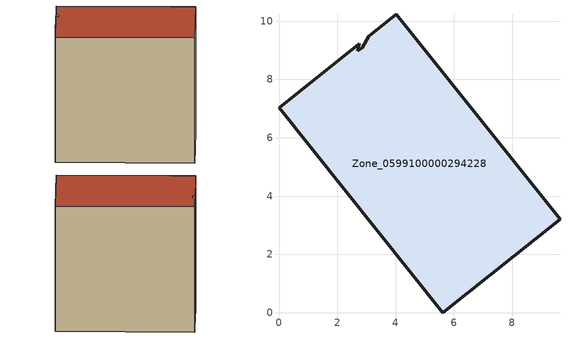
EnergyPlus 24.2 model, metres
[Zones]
Zone_0599100000294228
 floor ground (C_G): 2.86,9.09 3.07,9.48 4.02,10.23 9.64,3.21 5.62,0 0,7.02 0.52,7.44 2.75,9.22 2.7,8.99 z0
 wall outside (C_F): 5.62,0 9.64,3.21 4.02,10.23 3.07,9.48 2.86,9.09 2.7,8.99 2.75,9.22 0.52,7.44 0,7.02 5.62,0 z0:8.76
 roof outside (C_R): 3.07,9.48 2.86,9.09 2.7,8.99 2.75,9.22 0.52,7.44 0,7.02 5.62,0 9.64,3.21 4.02,10.23 z8.76
[BUILDING]
Pand.0599100000294228: North Axis=0; Terrain=City; Loads Convergence Tolerance Value=0.04; Temperature Convergence Tolerance Value=0.4; Solar Distribution=FullExterior; Maximum Number of Warmup Days=25; Minimum Number of Warmup Days=1
[Site:Location]
Rotterdam.The.Hague.AP_ZH_NLD Design_Conditions: Latitude=51.96; Longitude=4.45; Time Zone=1; Elevation=-4.5
[SITE:GROUNDTEMPERATURE:BUILDINGSURFACE]
18, 18, 18, 18, 18, 18, 18, 18, 18, 18, 18, 18
[MATERIAL] Thermal Absorptance=0.9; Solar Absorptance=0.7; Visible Absorptance=0.7
Name | Roughness | Thickness | Conductivity | Density | Specific Heat
G.TI.1975-1991 | MediumSmooth | 0.15 | 0.288461 | 540 | 1210
F.TI.1975-1991 | Rough | 0.3 | 0.230769 | 1920 | 840
R.TI.1975-1991 | MediumRough | 0.2 | 0.153846 | 1500 | 1000
[CONSTRUCTION]
C_G: G.TI.1975-1991
C_F: F.TI.1975-1991
C_R: R.TI.1975-1991
[ZONE]
Zone_0599100000294228: Type=1; Multiplier=1; Ceiling Height=Autocalculate; Volume=Autocalculate; Floor Area=autocalculate; Part of Total Floor Area=Yes
[ZONEINFILTRATION:DESIGNFLOWRATE]
Infil_Zone_0599100000294228: Zone or ZoneList or Space or SpaceList=Zone_0599100000294228; Schedule=AlwaysOn; Design Flow Rate Calculation Method=Flow/Area; Flow Rate per Floor Area=0.003; Constant Term Coefficient=1; Temperature Term Coefficient=0; Velocity Term Coefficient=0; Velocity Squared Term Coefficient=0
[HVACTEMPLATE:ZONE:IDEALLOADSAIRSYSTEM]
Zone_0599100000294228: Maximum Heating Supply Air Temperature=50; Minimum Cooling Supply Air Temperature=13; Maximum Heating Supply Air Humidity Ratio=0.0156; Minimum Cooling Supply Air Humidity Ratio=0.0077; Heating Limit=NoLimit; Cooling Limit=NoLimit; Dehumidification Control Type=ConstantSensibleHeatRatio; Cooling Sensible Heat Ratio=0.7; Dehumidification Setpoint=60; Humidification Control Type=None; Humidification Setpoint=30; Outdoor Air Method=None; Outdoor Air Flow Rate per Person=0.00944; Outdoor Air Flow Rate per Zone Floor Area=0; Outdoor Air Flow Rate per Zone=0; Demand Controlled Ventilation Type=None; Outdoor Air Economizer Type=NoEconomizer; Heat Recovery Type=None; Sensible Heat Recovery Effectiveness=0.7; Latent Heat Recovery Effectiveness=0.65
[ZONECONTROL:THERMOSTAT]
ThermostatControl_Zone_0599100000294228: Zone or ZoneList=Zone_0599100000294228; Control Type Schedule=DualSetpointControlType; Control 1=Thermostat_Zone_0599100000294228; Temperature Difference Between Cutout And Setpoint=0
[THERMOSTATSETPOINT:DUALSETPOINT]
Thermostat_Zone_0599100000294228: Heating Setpoint Temperature Schedule=HeatingSetpoint_Zone_0599100000294228; Cooling Setpoint Temperature Schedule=CoolingSetpoint_Zone_0599100000294228
[SCHEDULE:COMPACT]
HeatingSetpoint_Zone_0599100000294228: Through: 12/31, For: AllDays, Until: 24:00, 21
CoolingSetpoint_Zone_0599100000294228: Through: 12/31, For: AllDays, Until: 24:00, 24
DualSetpointControlType: Through: 12/31, For: AllDays, Until: 24:00, 4
AlwaysOn: Through: 12/31, For: AllDays, Until: 24:00, 1
